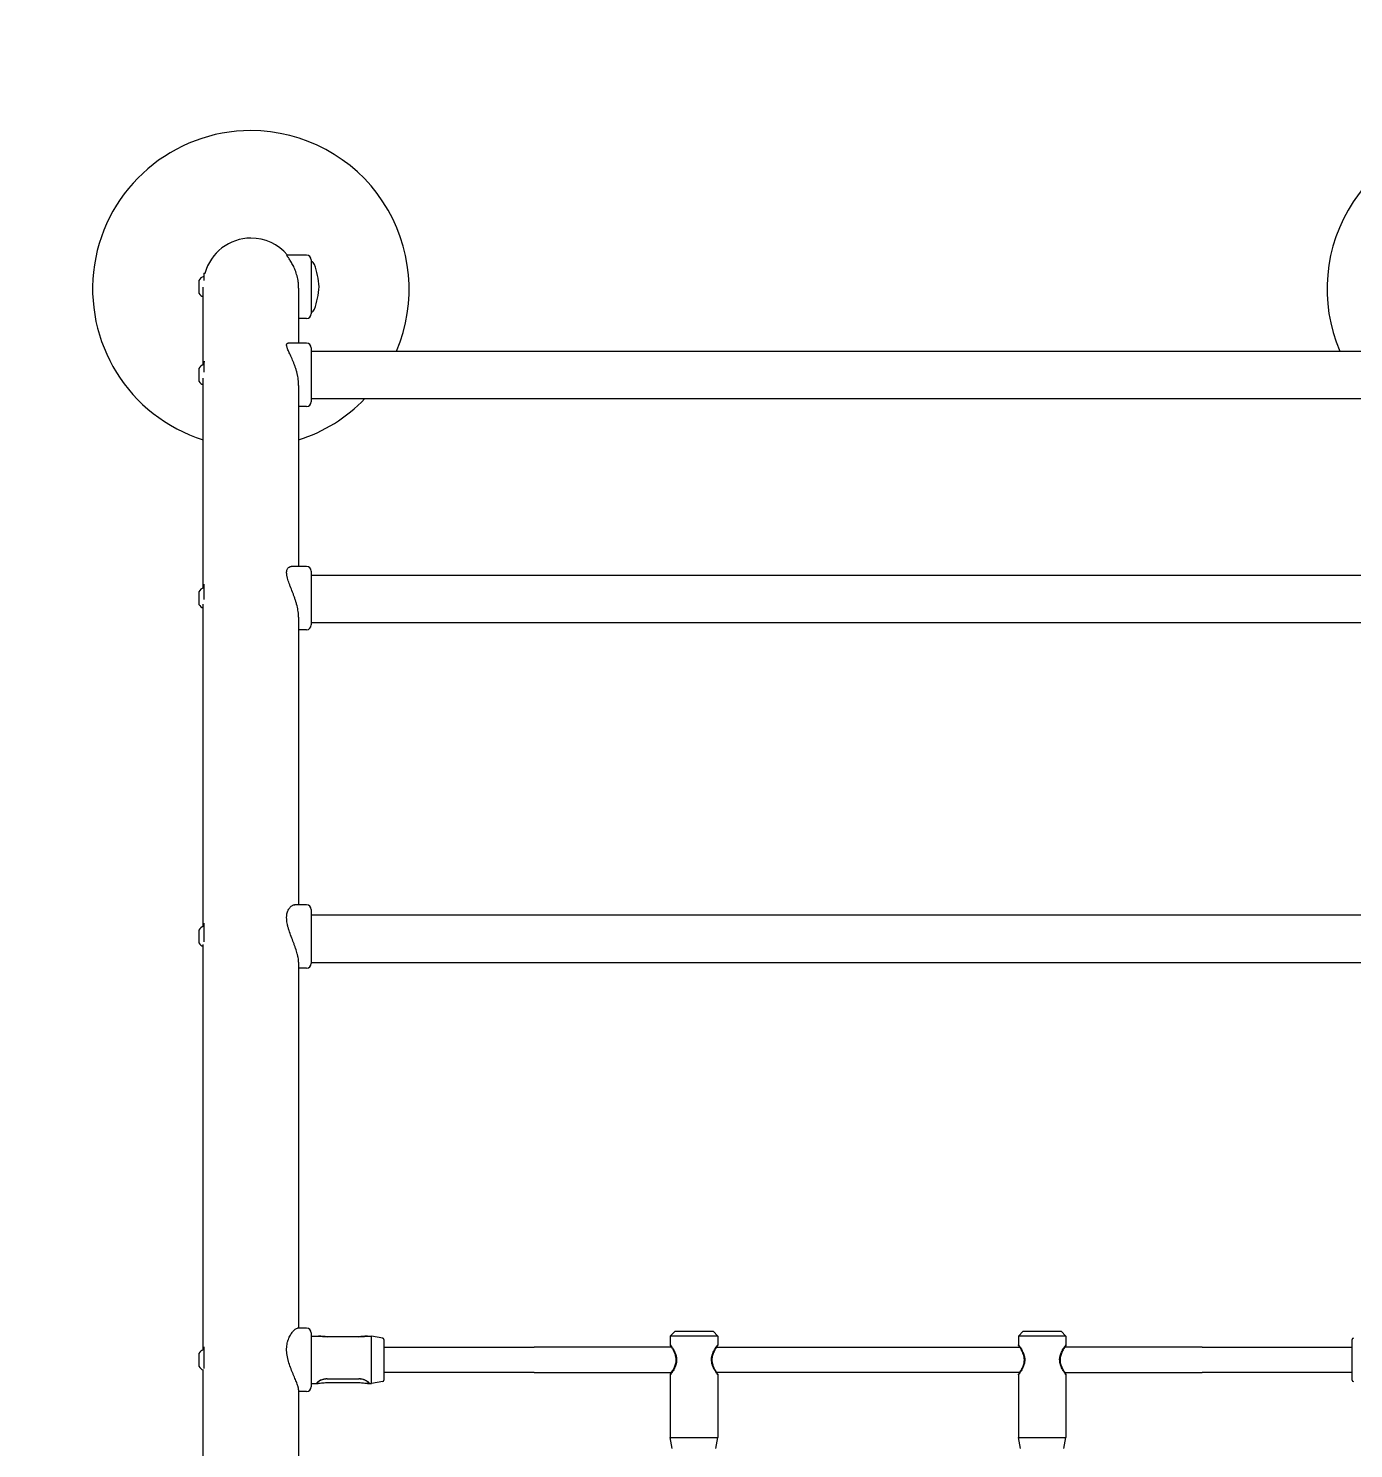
# Model space of a CAD drawing. Header units: millimetres. Extents: x -7616 to 421613, y 91067 to 341353.
# Drawn here: x 194363 to 195200, y 182144 to 183041 of the extents above; entities that cross this region are included whole.
import ezdxf

# ---------------------------------------------------------------- set-up
doc = ezdxf.new("R2010")
doc.units = ezdxf.units.MM
doc.header["$LTSCALE"] = 500
doc.header["$MEASUREMENT"] = 0
doc.linetypes.add('H0', pattern=[0.3, 0.2, -0.1])
doc.layers.add('e-plan', color=9, linetype='CONTINUOUS')

# ---------------------------------------------------------------- blocks, each defined once
blk = doc.blocks.new('A$C633402C3')
at = {"layer": 'e-plan'}
for p, q in [((121247.03, 91465.32), (121234.44, 91465.32)), ((121250.03, 91462.32), (121250.03, 91445.32)), ((121182.03, 91453.82), (121182.03, 91453.7)), ((121182.03, 91453.82), (121182.94, 91453.82)), ((121182.03, 91453.7), (121182.03, 91449.37)), ((121179.03, 91449.32), (121179.03, 91449.26)), ((121179.03, 91449.26), (121179.03, 91441.32)), ((121181.72, 91396.09), (121181.72, 91445.07)), ((121242.02, 91444.42), (121242.02, 91409.7)), ((121250.03, 91445.32), (121250.03, 91428.32)), ((121247.03, 91425.32), (121242.02, 91425.32)), ((121247.03, 91409.7), (121235.33, 91409.7)), ((121250.03, 91406.7), (121250.03, 91384.67)), ((121182.03, 91398.2), (121182.03, 91397.28)), ((121182.03, 91398.2), (121182.81, 91398.2)), ((121182.03, 91397.28), (121182.03, 91391.36)), ((121250.03, 91404.7), (121953.71, 91404.7)), ((121179.03, 91393.7), (121179.03, 91393.27)), ((121179.03, 91393.27), (121179.03, 91385.7)), ((121181.72, 91255.08), (121181.72, 91387.58)), ((121242.02, 91382.93), (121242.02, 91268.68)), ((121250.03, 91384.67), (121250.03, 91372.7)), ((121247.03, 91369.7), (121242.02, 91369.7)), ((121250.03, 91374.7), (121953.71, 91374.7)), ((121247.03, 91268.68), (121237.27, 91268.68)), ((121250.03, 91265.68), (121250.03, 91239.08)), ((121250.03, 91263.16), (121953.71, 91263.16)), ((121179.03, 91252.68), (121179.03, 91251.56)), ((121182.03, 91257.18), (121182.03, 91254.79)), ((121182.03, 91257.18), (121182.51, 91257.18)), ((121182.03, 91254.79), (121182.03, 91247.8)), ((121179.03, 91251.56), (121179.03, 91244.68)), ((121181.72, 91041.27), (121181.72, 91244.87)), ((121242.02, 91236.65), (121242.02, 91054.88)), ((121250.03, 91239.08), (121250.03, 91231.68)), ((121247.03, 91228.68), (121242.02, 91228.68)), ((121250.03, 91233.16), (121953.71, 91233.16)), ((121247.03, 91054.88), (121239.48, 91054.88)), ((121250.03, 91051.88), (121250.03, 91021.56)), ((121250.03, 91048.46), (121953.71, 91048.46)), ((121179.03, 91038.88), (121179.03, 91036.81)), ((121182.03, 91043.38), (121182.03, 91038.97)), ((121182.03, 91043.38), (121182.15, 91043.38)), ((121182.03, 91038.97), (121182.03, 91031.54)), ((121179.03, 91036.81), (121179.03, 91030.88)), ((121181.72, 90773.81), (121181.72, 91029.72)), ((121250.03, 91021.56), (121250.03, 91017.88)), ((121242.02, 91018.67), (121242.02, 90787.42)), ((121247.03, 91014.88), (121242.02, 91014.88)), ((121250.03, 91018.46), (121953.71, 91018.46)), ((121247.03, 90787.42), (121241.25, 90787.42)), ((121250.03, 90784.42), (121250.03, 90751.57)), ((121250.03, 90782.45), (121254.47, 90782.45)), ((121260.03, 90782.06), (121260.03, 90782.07)), ((121280.03, 90782.07), (121260.03, 90782.07)), ((121280.03, 90782.06), (121280.03, 90782.07)), ((121285.6, 90782.45), (121288.03, 90782.45)), ((121288.03, 90770.62), (121288.03, 90782.45)), ((121295.12, 90781.2), (121288.03, 90782.45)), ((121295.94, 90780.22), (121295.94, 90770.15)), ((121479.88, 90785.45), (121476.88, 90782.45)), ((121506.88, 90782.45), (121476.88, 90782.45)), ((121476.88, 90782.45), (121476.88, 90776.95)), ((121479.88, 90785.45), (121503.88, 90785.45)), ((121503.88, 90785.45), (121506.88, 90782.45)), ((121506.88, 90782.45), (121506.88, 90776.95)), ((121699.88, 90785.45), (121696.88, 90782.45)), ((121696.88, 90782.45), (121696.88, 90776.95)), ((121726.88, 90782.45), (121696.88, 90782.45)), ((121699.88, 90785.45), (121723.88, 90785.45)), ((121723.88, 90785.45), (121726.88, 90782.45)), ((121726.88, 90782.45), (121726.88, 90776.95)), ((121907.82, 90778.36), (121907.82, 90780.22)), ((121907.82, 90754.68), (121907.82, 90778.36)), ((121179.03, 90771.42), (121179.03, 90768.22)), ((121179.03, 90768.22), (121179.03, 90763.42)), ((121182.03, 90775.75), (121182.03, 90769.13)), ((121182.03, 90769.13), (121182.03, 90761.92)), ((121288.03, 90752.45), (121288.03, 90770.62)), ((121295.94, 90775.45), (121390.87, 90775.45)), ((121295.94, 90770.15), (121295.94, 90754.68)), ((121477.67, 90775.45), (121390.87, 90775.45)), ((121812.9, 90775.45), (121726.09, 90775.45)), ((121812.9, 90775.45), (121907.82, 90775.45)), ((121181.72, 90476.61), (121181.72, 90761.37)), ((121390.87, 90759.45), (121295.94, 90759.45)), ((121390.87, 90759.45), (121477.67, 90759.45)), ((121726.09, 90759.45), (121812.9, 90759.45)), ((121907.82, 90759.45), (121812.9, 90759.45)), ((121250.03, 90752.45), (121254.45, 90752.45)), ((121250.03, 90751.57), (121250.03, 90750.42)), ((121260.03, 90755.46), (121260.03, 90755.56)), ((121260.03, 90755.46), (121280.03, 90755.46)), ((121260.03, 90752.83), (121260.03, 90753.16)), ((121280.03, 90752.83), (121260.03, 90752.83)), ((121280.03, 90755.46), (121280.03, 90755.56)), ((121280.03, 90752.83), (121280.03, 90753.16)), ((121285.6, 90752.45), (121288.03, 90752.45)), ((121295.12, 90753.7), (121288.03, 90752.45)), ((121476.88, 90757.95), (121476.88, 90718.45)), ((121506.88, 90757.95), (121506.88, 90718.45)), ((121696.88, 90757.95), (121696.88, 90718.45)), ((121726.88, 90757.95), (121726.88, 90718.45)), ((121242.02, 90748.47), (121242.02, 90490.22)), ((121247.03, 90747.42), (121242.02, 90747.42)), ((121476.88, 90718.45), (121506.88, 90718.45)), ((121478.13, 90711.37), (121476.88, 90718.45)), ((121505.63, 90711.37), (121506.88, 90718.45)), ((121698.13, 90711.37), (121696.88, 90718.45)), ((121696.88, 90718.45), (121726.88, 90718.45)), ((121725.63, 90711.37), (121726.88, 90718.45))]:
    blk.add_line(p, q, dxfattribs=at)
blk.add_lwpolyline([(121601.87, 87628.4), (121991.91, 87628.4, 0.403069), (123590.74, 89167.29), (123590.74, 91505.08, 0.403069), (121991.91, 93043.97), (121601.87, 93043.97), (121211.83, 93043.97, 0.403069), (119613, 91505.08), (119613, 89167.29, 0.403069), (121211.83, 87628.4)], format="xyb", close=True, dxfattribs=at)
for centre, radius, start, end in [((121211.83, 91443.97), 100, 90, 252.47425), ((121211.83, 91443.97), 100, 336.87516, 90), ((121991.91, 91443.97), 100, 90, 203.12484), ((121211.87, 91445.93), 30.15, 90, 164.84111), ((121211.87, 91445.93), 30.15, 40.01012, 90), ((121247.03, 91462.32), 3, 0, 90), ((121249.27, 91458.48), 2.93, 19.93827, 75.01427), ((121203.01, 91441.7), 52.14, 3.9763, 19.93827), ((121183.48, 91447.03), 5, 106.81918, 152.79196), ((121183.48, 91443.6), 5, 207.20804, 249.38715), ((121203.01, 91448.93), 52.14, 340.06173, 356.0237), ((121247.03, 91428.32), 3, 270, 0), ((121249.27, 91432.15), 2.93, 284.98573, 340.06173), ((121247.03, 91406.7), 3, 0, 90), ((121183.48, 91391.41), 5, 106.81918, 152.79196), ((121183.48, 91387.98), 5, 207.20804, 249.38715), ((121211.83, 91443.97), 100, 287.56962, 316.15298), ((121247.03, 91372.7), 3, 270, 0), ((121247.03, 91265.68), 3, 0, 90), ((121183.48, 91250.4), 5, 106.81918, 152.79196), ((121183.48, 91246.97), 5, 207.20804, 249.38715), ((121247.03, 91231.68), 3, 270, 0), ((121247.03, 91051.88), 3, 0, 90), ((121183.48, 91036.59), 5, 107.60578, 152.79196), ((121183.48, 91033.17), 5, 207.20804, 249.38715), ((121247.03, 91017.88), 3, 270, 0), ((121247.03, 90784.42), 3, 0, 90), ((121294.94, 90780.22), 1, 0, 80), ((121908.82, 90780.22), 1, 100, 180), ((121183.48, 90769.13), 5, 109.69334, 152.79196), ((121183.48, 90765.7), 5, 207.20804, 249.38715), ((121247.03, 90750.42), 3, 270, 0), ((121294.94, 90754.68), 1, 280, 0), ((121908.82, 90754.68), 1, 180, 260)]:
    blk.add_arc(centre, radius, start, end, dxfattribs=at)
for points, knots in [([(121242.01, 91445.32), (121241.99, 91445.99), (121241.94, 91446.67), (121241.85, 91447.68), (121241.81, 91448.01), (121241.72, 91448.68), (121241.67, 91449.01), (121241.41, 91450.65), (121241.12, 91451.91), (121240.41, 91454.34), (121240, 91455.47), (121239.35, 91457.06), (121239.12, 91457.58), (121238.65, 91458.56), (121238.41, 91459.03), (121237.7, 91460.37), (121237.22, 91461.18), (121236.54, 91462.25), (121236.31, 91462.59), (121235.89, 91463.2), (121235.7, 91463.48), (121235.34, 91463.99), (121235.17, 91464.22), (121234.89, 91464.61), (121234.76, 91464.78), (121234.48, 91465.18), (121234.4, 91465.32), (121234.44, 91465.32)], [0.04698782, 0.04698782, 0.04698782, 0.04698782, 0.04901006, 0.04901006, 0.05002118, 0.05002118, 0.0510323, 0.0510323, 0.05507678, 0.05507678, 0.05912126, 0.05912126, 0.0611435, 0.0611435, 0.06316573, 0.06316573, 0.06721021, 0.06721021, 0.06923245, 0.06923245, 0.07125469, 0.07125469, 0.07327693, 0.07327693, 0.07529917, 0.07529917, 0.07931683, 0.07931683, 0.07931683, 0.07931683]), ([(121241.25, 91389.7), (121241.18, 91390.03), (121241.11, 91390.36), (121240.95, 91391.02), (121240.86, 91391.35), (121240.6, 91392.33), (121240.41, 91392.98), (121240.01, 91394.24), (121239.8, 91394.87), (121239.36, 91396.09), (121239.13, 91396.7), (121238.43, 91398.47), (121237.95, 91399.59), (121237.24, 91401.18), (121237, 91401.69), (121236.55, 91402.69), (121236.33, 91403.18), (121235.7, 91404.56), (121235.33, 91405.4), (121234.97, 91406.35), (121234.9, 91406.53), (121234.78, 91406.88), (121234.72, 91407.05), (121234.58, 91407.54), (121234.51, 91407.83), (121234.45, 91408.23), (121234.44, 91408.35), (121234.43, 91408.59), (121234.43, 91408.7), (121234.46, 91409), (121234.51, 91409.17), (121234.67, 91409.43), (121234.77, 91409.53), (121235.03, 91409.67), (121235.18, 91409.7), (121235.35, 91409.7)], [0.02467936, 0.02467936, 0.02467936, 0.02467936, 0.02568886, 0.02568886, 0.02669836, 0.02669836, 0.02871736, 0.02871736, 0.03073636, 0.03073636, 0.03275537, 0.03275537, 0.03679337, 0.03679337, 0.03881237, 0.03881237, 0.04083137, 0.04083137, 0.04486937, 0.04486937, 0.04587888, 0.04587888, 0.04688838, 0.04688838, 0.04890738, 0.04890738, 0.04991688, 0.04991688, 0.05092638, 0.05092638, 0.05294538, 0.05294538, 0.05496438, 0.05496438, 0.05697863, 0.05697863, 0.05697863, 0.05697863]), ([(121242.02, 91382.93), (121242.02, 91383.2), (121242.02, 91383.47), (121241.99, 91384.39), (121241.95, 91385.05), (121241.75, 91387.05), (121241.54, 91388.37), (121241.25, 91389.7)], [0.14698297, 0.14698297, 0.14698297, 0.14698297, 0.147840554, 0.147840554, 0.149859628, 0.149859628, 0.153897776, 0.153897776, 0.153897776, 0.153897776]), ([(121239.53, 91248.68), (121239.31, 91249.32), (121239.08, 91249.96), (121238.61, 91251.23), (121238.38, 91251.86), (121237.66, 91253.73), (121237.18, 91254.94), (121236.5, 91256.71), (121236.28, 91257.29), (121235.87, 91258.45), (121235.67, 91259.01), (121235.31, 91260.1), (121235.15, 91260.63), (121234.94, 91261.41), (121234.87, 91261.66), (121234.76, 91262.16), (121234.7, 91262.41), (121234.47, 91263.62), (121234.4, 91264.48), (121234.46, 91265.43), (121234.48, 91265.61), (121234.53, 91265.96), (121234.56, 91266.13), (121234.68, 91266.61), (121234.79, 91266.9), (121235.06, 91267.41), (121235.21, 91267.63), (121235.56, 91268.01), (121235.75, 91268.17), (121236.36, 91268.55), (121236.81, 91268.67), (121237.29, 91268.68), (121237.31, 91268.68), (121237.32, 91268.68)], [0.04150732, 0.04150732, 0.04150732, 0.04150732, 0.04352274, 0.04352274, 0.04553817, 0.04553817, 0.04956902, 0.04956902, 0.05158444, 0.05158444, 0.05359986, 0.05359986, 0.05561529, 0.05561529, 0.056623, 0.056623, 0.05763071, 0.05763071, 0.06166156, 0.06166156, 0.06266927, 0.06266927, 0.06367699, 0.06367699, 0.06569241, 0.06569241, 0.06770783, 0.06770783, 0.06972326, 0.06972326, 0.07375411, 0.07375411, 0.07386635, 0.07386635, 0.07386635, 0.07386635]), ([(121242.02, 91236.65), (121242.02, 91236.92), (121242.01, 91237.19), (121241.98, 91238.03), (121241.94, 91238.6), (121241.8, 91239.79), (121241.71, 91240.4), (121241.39, 91242.26), (121241.09, 91243.53), (121240.56, 91245.46), (121240.37, 91246.11), (121239.96, 91247.4), (121239.75, 91248.04), (121239.53, 91248.68)], [0.1574589, 0.1574589, 0.1574589, 0.1574589, 0.15845493, 0.15845493, 0.1604724, 0.1604724, 0.16248986, 0.16248986, 0.16652479, 0.16652479, 0.16854225, 0.16854225, 0.17055971, 0.17055971, 0.17055971, 0.17055971]), ([(121237.32, 91034.88), (121236.84, 91036.16), (121236.39, 91037.42), (121235.78, 91039.3), (121235.59, 91039.93), (121235.33, 91040.87), (121235.25, 91041.18), (121235.09, 91041.81), (121235.02, 91042.12), (121234.68, 91043.66), (121234.51, 91044.85), (121234.44, 91046.26), (121234.43, 91046.54), (121234.43, 91047.09), (121234.44, 91047.36), (121234.49, 91048.14), (121234.55, 91048.63), (121234.73, 91049.58), (121234.84, 91050.02), (121235.12, 91050.86), (121235.28, 91051.25), (121235.81, 91052.32), (121236.23, 91052.92), (121236.91, 91053.64), (121237.15, 91053.86), (121237.62, 91054.22), (121237.86, 91054.37), (121238.34, 91054.62), (121238.57, 91054.71), (121239.04, 91054.84), (121239.27, 91054.88), (121239.51, 91054.88), (121239.52, 91054.88), (121239.53, 91054.88)], [0.0554057, 0.0554057, 0.0554057, 0.0554057, 0.05944469, 0.05944469, 0.06146418, 0.06146418, 0.06247393, 0.06247393, 0.06348367, 0.06348367, 0.06752266, 0.06752266, 0.06853241, 0.06853241, 0.06954215, 0.06954215, 0.07156165, 0.07156165, 0.07358114, 0.07358114, 0.07560063, 0.07560063, 0.07963962, 0.07963962, 0.08165912, 0.08165912, 0.08367861, 0.08367861, 0.0856981, 0.0856981, 0.0877176, 0.0877176, 0.08782678, 0.08782678, 0.08782678, 0.08782678]), ([(121242.02, 91018.67), (121242.02, 91018.92), (121242.01, 91019.18), (121241.96, 91019.89), (121241.91, 91020.35), (121241.76, 91021.31), (121241.67, 91021.8), (121241.5, 91022.58), (121241.44, 91022.85), (121241.3, 91023.39), (121241.23, 91023.66), (121240.85, 91025.06), (121240.49, 91026.21), (121239.87, 91028.01), (121239.66, 91028.62), (121239.21, 91029.86), (121238.98, 91030.47), (121238.28, 91032.34), (121237.79, 91033.6), (121237.32, 91034.88)], [0.16526052, 0.16526052, 0.16526052, 0.16526052, 0.16654521, 0.16654521, 0.16856763, 0.16856763, 0.17059005, 0.17059005, 0.17160126, 0.17160126, 0.17261248, 0.17261248, 0.17665732, 0.17665732, 0.17867974, 0.17867974, 0.18070217, 0.18070217, 0.18474701, 0.18474701, 0.18474701, 0.18474701]), ([(121235.35, 90767.42), (121235.18, 90768.07), (121235.03, 90768.73), (121234.77, 90770.07), (121234.67, 90770.73), (121234.51, 90772.05), (121234.46, 90772.7), (121234.43, 90773.67), (121234.43, 90773.99), (121234.44, 90774.63), (121234.45, 90774.95), (121234.55, 90776.51), (121234.75, 90777.68), (121235.11, 90779.05), (121235.19, 90779.32), (121235.35, 90779.84), (121235.44, 90780.1), (121235.71, 90780.84), (121235.91, 90781.32), (121236.33, 90782.21), (121236.55, 90782.63), (121237, 90783.43), (121237.24, 90783.81), (121237.95, 90784.85), (121238.43, 90785.44), (121239.13, 90786.16), (121239.36, 90786.38), (121239.8, 90786.75), (121240.01, 90786.91), (121240.61, 90787.28), (121240.96, 90787.41), (121241.25, 90787.42), (121241.25, 90787.42), (121241.25, 90787.42)], [0.07241285, 0.07241285, 0.07241285, 0.07241285, 0.07443361, 0.07443361, 0.07645437, 0.07645437, 0.07847512, 0.07847512, 0.0794855, 0.0794855, 0.08049588, 0.08049588, 0.0845374, 0.0845374, 0.08554778, 0.08554778, 0.08655816, 0.08655816, 0.08857892, 0.08857892, 0.09059967, 0.09059967, 0.09262043, 0.09262043, 0.09666195, 0.09666195, 0.09868271, 0.09868271, 0.10070346, 0.10070346, 0.10474498, 0.10474498, 0.10479186, 0.10479186, 0.10479186, 0.10479186]), ([(121260.03, 90782.06), (121259.6, 90782.06), (121259.18, 90782.07), (121258.34, 90782.11), (121257.94, 90782.14), (121257.36, 90782.19), (121257.18, 90782.21), (121256.81, 90782.24), (121256.63, 90782.26), (121256.11, 90782.32), (121255.79, 90782.35), (121255.21, 90782.41), (121254.94, 90782.43), (121254.63, 90782.45), (121254.54, 90782.45), (121254.47, 90782.45)], [0, 0, 0, 0, 0.001279679, 0.001279679, 0.002559358, 0.002559358, 0.003199197, 0.003199197, 0.003839037, 0.003839037, 0.005118716, 0.005118716, 0.006398395, 0.006398395, 0.006885582, 0.006885582, 0.006885582, 0.006885582]), ([(121254.47, 90782.45), (121254.92, 90782.45), (121255.49, 90782.39), (121256.77, 90782.26), (121257.48, 90782.18), (121258.81, 90782.09), (121259.42, 90782.07), (121260.03, 90782.07)], [0, 0, 0, 0, 2.556666, 2.556666, 4.915104, 4.915104, 6.741574, 6.741574, 6.741574, 6.741574]), ([(121285.6, 90782.45), (121285.52, 90782.45), (121285.44, 90782.45), (121285.11, 90782.43), (121284.85, 90782.41), (121284.42, 90782.37), (121284.26, 90782.35), (121283.94, 90782.32), (121283.77, 90782.3), (121283.26, 90782.24), (121282.89, 90782.2), (121282.31, 90782.15), (121282.11, 90782.14), (121281.71, 90782.11), (121281.5, 90782.1), (121280.88, 90782.07), (121280.46, 90782.06), (121280.03, 90782.06)], [0.013581845, 0.013581845, 0.013581845, 0.013581845, 0.014076469, 0.014076469, 0.015356148, 0.015356148, 0.015995987, 0.015995987, 0.016635827, 0.016635827, 0.017915506, 0.017915506, 0.018555345, 0.018555345, 0.019195185, 0.019195185, 0.020474864, 0.020474864, 0.020474864, 0.020474864]), ([(121280.03, 90782.07), (121280.66, 90782.07), (121281.3, 90782.09), (121282.5, 90782.18), (121283.08, 90782.23), (121284.17, 90782.35), (121284.68, 90782.4), (121285.28, 90782.44), (121285.45, 90782.45), (121285.6, 90782.45)], [0, 0, 0, 0, 1.888318, 1.888318, 3.799634, 3.799634, 5.891325, 5.891325, 6.751663, 6.751663, 6.751663, 6.751663]), ([(121476.88, 90776.95), (121476.88, 90776.95), (121476.93, 90776.89), (121477.09, 90776.66), (121477.21, 90776.49), (121477.44, 90776.17), (121477.52, 90776.05), (121477.7, 90775.78), (121477.8, 90775.63), (121478.11, 90775.17), (121478.33, 90774.82), (121478.81, 90774.02), (121479.05, 90773.6), (121479.42, 90772.9), (121479.53, 90772.66), (121479.77, 90772.15), (121479.88, 90771.89), (121480.21, 90771.08), (121480.4, 90770.51), (121480.63, 90769.61), (121480.69, 90769.3), (121480.79, 90768.67), (121480.83, 90768.35), (121480.87, 90767.71), (121480.87, 90767.39), (121480.84, 90766.74), (121480.81, 90766.41), (121480.73, 90765.78), (121480.67, 90765.47), (121480.53, 90764.86), (121480.44, 90764.56), (121480.17, 90763.69), (121479.95, 90763.15), (121479.49, 90762.14), (121479.24, 90761.66), (121478.76, 90760.78), (121478.52, 90760.39), (121478.18, 90759.84), (121478.07, 90759.67), (121477.86, 90759.35), (121477.76, 90759.2), (121477.48, 90758.79), (121477.32, 90758.57), (121477.14, 90758.3), (121477.08, 90758.22), (121476.99, 90758.1), (121476.95, 90758.05), (121476.93, 90758.01)], [0, 0, 0, 0, 0.00194209, 0.00194209, 0.00388417, 0.00388417, 0.00485522, 0.00485522, 0.00582626, 0.00582626, 0.00776834, 0.00776834, 0.00971043, 0.00971043, 0.01068147, 0.01068147, 0.01165252, 0.01165252, 0.0135946, 0.0135946, 0.01456565, 0.01456565, 0.01553669, 0.01553669, 0.01650773, 0.01650773, 0.01747877, 0.01747877, 0.01844982, 0.01844982, 0.01942086, 0.01942086, 0.02136295, 0.02136295, 0.02330503, 0.02330503, 0.02524712, 0.02524712, 0.02621816, 0.02621816, 0.0271892, 0.0271892, 0.02913129, 0.02913129, 0.03010233, 0.03010233, 0.03107338, 0.03107338, 0.03107338, 0.03107338]), ([(121477.1, 90776.33), (121477.08, 90776.35), (121477.07, 90776.37), (121477.06, 90776.38), (121477.06, 90776.38), (121477.06, 90776.39), (121477.06, 90776.39), (121477.06, 90776.39), (121477.06, 90776.38), (121477.05, 90776.39), (121477.05, 90776.39), (121477.05, 90776.39), (121477.05, 90776.39), (121477.05, 90776.39), (121477.05, 90776.39), (121477.05, 90776.4), (121477.05, 90776.4), (121477.02, 90776.44), (121477, 90776.47), (121476.97, 90776.55), (121476.95, 90776.59), (121476.9, 90776.73), (121476.88, 90776.84), (121476.88, 90776.95)], [0, 0, 0, 0, 0.577327, 0.577327, 0.846743, 0.846743, 0.972363, 0.972363, 1.066595, 1.066595, 1.070537, 1.070537, 1.074507, 1.074507, 1.078516, 1.078516, 1.086561, 1.086561, 1.21369, 1.21369, 1.339812, 1.339812, 1.664494, 1.664494, 1.664494, 1.664494]), ([(121506.88, 90757.95), (121506.88, 90757.95), (121506.84, 90758.01), (121506.72, 90758.18), (121506.67, 90758.25), (121506.55, 90758.41), (121506.48, 90758.51), (121506.25, 90758.84), (121506.07, 90759.1), (121505.76, 90759.57), (121505.65, 90759.74), (121505.43, 90760.09), (121505.31, 90760.28), (121505.08, 90760.67), (121504.96, 90760.87), (121504.72, 90761.3), (121504.59, 90761.53), (121504.23, 90762.23), (121503.99, 90762.73), (121503.67, 90763.53), (121503.57, 90763.81), (121503.38, 90764.38), (121503.29, 90764.68), (121503.06, 90765.59), (121502.96, 90766.21), (121502.88, 90767.51), (121502.91, 90768.16), (121503.04, 90769.11), (121503.1, 90769.42), (121503.24, 90770.03), (121503.32, 90770.33), (121503.6, 90771.2), (121503.82, 90771.75), (121504.28, 90772.77), (121504.52, 90773.24), (121505.01, 90774.12), (121505.25, 90774.52), (121505.7, 90775.24), (121505.91, 90775.56), (121506.28, 90776.11), (121506.45, 90776.34), (121506.7, 90776.69), (121506.79, 90776.82), (121506.84, 90776.89)], [0.03225664, 0.03225664, 0.03225664, 0.03225664, 0.03419853, 0.03419853, 0.03516947, 0.03516947, 0.03614041, 0.03614041, 0.0380823, 0.0380823, 0.03905324, 0.03905324, 0.04002418, 0.04002418, 0.04099513, 0.04099513, 0.04196607, 0.04196607, 0.04390795, 0.04390795, 0.0448789, 0.0448789, 0.04584984, 0.04584984, 0.04779172, 0.04779172, 0.04973361, 0.04973361, 0.05070455, 0.05070455, 0.0516755, 0.0516755, 0.05361738, 0.05361738, 0.05555927, 0.05555927, 0.05750115, 0.05750115, 0.05944304, 0.05944304, 0.06138492, 0.06138492, 0.06332681, 0.06332681, 0.06332681, 0.06332681]), ([(121506.88, 90776.95), (121506.88, 90776.84), (121506.87, 90776.73), (121506.81, 90776.58), (121506.79, 90776.53), (121506.75, 90776.46), (121506.74, 90776.44), (121506.72, 90776.41), (121506.72, 90776.4), (121506.72, 90776.4), (121506.72, 90776.4), (121506.72, 90776.4), (121506.72, 90776.4), (121506.71, 90776.39), (121506.71, 90776.39), (121506.71, 90776.39), (121506.71, 90776.39), (121506.71, 90776.39), (121506.71, 90776.39), (121506.71, 90776.39), (121506.71, 90776.39), (121506.71, 90776.39), (121506.71, 90776.39), (121506.71, 90776.38), (121506.7, 90776.38), (121506.69, 90776.36), (121506.68, 90776.35), (121506.67, 90776.33)], [0, 0, 0, 0, 0.323073, 0.323073, 0.484084, 0.484084, 0.565371, 0.565371, 0.578989, 0.578989, 0.583104, 0.583104, 0.587123, 0.587123, 0.591189, 0.591189, 0.59938, 0.59938, 0.615382, 0.615382, 0.656733, 0.656733, 0.780756, 0.780756, 1.152909, 1.152909, 1.664591, 1.664591, 1.664591, 1.664591]), ([(121696.88, 90776.95), (121696.88, 90776.95), (121696.93, 90776.89), (121697.09, 90776.66), (121697.21, 90776.49), (121697.44, 90776.17), (121697.52, 90776.05), (121697.7, 90775.78), (121697.8, 90775.63), (121698.11, 90775.17), (121698.33, 90774.82), (121698.81, 90774.02), (121699.05, 90773.6), (121699.42, 90772.9), (121699.53, 90772.66), (121699.77, 90772.15), (121699.88, 90771.89), (121700.21, 90771.08), (121700.4, 90770.51), (121700.63, 90769.61), (121700.69, 90769.3), (121700.79, 90768.67), (121700.83, 90768.35), (121700.87, 90767.71), (121700.87, 90767.39), (121700.84, 90766.74), (121700.81, 90766.41), (121700.73, 90765.78), (121700.67, 90765.47), (121700.53, 90764.86), (121700.44, 90764.56), (121700.17, 90763.69), (121699.95, 90763.15), (121699.49, 90762.14), (121699.24, 90761.66), (121698.76, 90760.78), (121698.52, 90760.39), (121698.18, 90759.84), (121698.07, 90759.67), (121697.86, 90759.35), (121697.76, 90759.2), (121697.48, 90758.79), (121697.32, 90758.57), (121697.14, 90758.3), (121697.08, 90758.22), (121696.99, 90758.1), (121696.95, 90758.05), (121696.93, 90758.01)], [0, 0, 0, 0, 0.00194209, 0.00194209, 0.00388417, 0.00388417, 0.00485522, 0.00485522, 0.00582626, 0.00582626, 0.00776834, 0.00776834, 0.00971043, 0.00971043, 0.01068147, 0.01068147, 0.01165252, 0.01165252, 0.0135946, 0.0135946, 0.01456565, 0.01456565, 0.01553669, 0.01553669, 0.01650773, 0.01650773, 0.01747877, 0.01747877, 0.01844982, 0.01844982, 0.01942086, 0.01942086, 0.02136295, 0.02136295, 0.02330503, 0.02330503, 0.02524712, 0.02524712, 0.02621816, 0.02621816, 0.0271892, 0.0271892, 0.02913129, 0.02913129, 0.03010233, 0.03010233, 0.03107338, 0.03107338, 0.03107338, 0.03107338]), ([(121697.1, 90776.33), (121697.08, 90776.35), (121697.07, 90776.37), (121697.06, 90776.38), (121697.06, 90776.38), (121697.06, 90776.39), (121697.06, 90776.39), (121697.06, 90776.39), (121697.06, 90776.38), (121697.05, 90776.39), (121697.05, 90776.39), (121697.05, 90776.39), (121697.05, 90776.39), (121697.05, 90776.39), (121697.05, 90776.39), (121697.05, 90776.4), (121697.05, 90776.4), (121697.02, 90776.44), (121697, 90776.47), (121696.97, 90776.55), (121696.95, 90776.59), (121696.9, 90776.73), (121696.88, 90776.84), (121696.88, 90776.95)], [0, 0, 0, 0, 0.577327, 0.577327, 0.846743, 0.846743, 0.972363, 0.972363, 1.066595, 1.066595, 1.070537, 1.070537, 1.074507, 1.074507, 1.078516, 1.078516, 1.086561, 1.086561, 1.21369, 1.21369, 1.339812, 1.339812, 1.664494, 1.664494, 1.664494, 1.664494]), ([(121726.88, 90757.95), (121726.88, 90757.95), (121726.84, 90758.01), (121726.72, 90758.18), (121726.67, 90758.25), (121726.55, 90758.41), (121726.48, 90758.51), (121726.25, 90758.84), (121726.07, 90759.1), (121725.76, 90759.57), (121725.65, 90759.74), (121725.43, 90760.09), (121725.31, 90760.28), (121725.08, 90760.67), (121724.96, 90760.87), (121724.72, 90761.3), (121724.59, 90761.53), (121724.23, 90762.23), (121723.99, 90762.73), (121723.67, 90763.53), (121723.57, 90763.81), (121723.38, 90764.38), (121723.29, 90764.68), (121723.06, 90765.59), (121722.96, 90766.21), (121722.88, 90767.51), (121722.91, 90768.16), (121723.04, 90769.11), (121723.1, 90769.42), (121723.24, 90770.03), (121723.32, 90770.33), (121723.6, 90771.2), (121723.82, 90771.75), (121724.28, 90772.77), (121724.52, 90773.24), (121725.01, 90774.12), (121725.25, 90774.52), (121725.7, 90775.24), (121725.91, 90775.56), (121726.28, 90776.11), (121726.45, 90776.34), (121726.7, 90776.69), (121726.79, 90776.82), (121726.84, 90776.89)], [0.03225664, 0.03225664, 0.03225664, 0.03225664, 0.03419853, 0.03419853, 0.03516947, 0.03516947, 0.03614041, 0.03614041, 0.0380823, 0.0380823, 0.03905324, 0.03905324, 0.04002418, 0.04002418, 0.04099513, 0.04099513, 0.04196607, 0.04196607, 0.04390795, 0.04390795, 0.0448789, 0.0448789, 0.04584984, 0.04584984, 0.04779172, 0.04779172, 0.04973361, 0.04973361, 0.05070455, 0.05070455, 0.0516755, 0.0516755, 0.05361738, 0.05361738, 0.05555927, 0.05555927, 0.05750115, 0.05750115, 0.05944304, 0.05944304, 0.06138492, 0.06138492, 0.06332681, 0.06332681, 0.06332681, 0.06332681]), ([(121726.88, 90776.95), (121726.88, 90776.84), (121726.87, 90776.73), (121726.81, 90776.58), (121726.79, 90776.53), (121726.75, 90776.46), (121726.74, 90776.44), (121726.72, 90776.41), (121726.72, 90776.4), (121726.72, 90776.4), (121726.72, 90776.4), (121726.72, 90776.4), (121726.72, 90776.4), (121726.71, 90776.39), (121726.71, 90776.39), (121726.71, 90776.39), (121726.71, 90776.39), (121726.71, 90776.39), (121726.71, 90776.39), (121726.71, 90776.39), (121726.71, 90776.39), (121726.71, 90776.39), (121726.71, 90776.39), (121726.71, 90776.38), (121726.7, 90776.38), (121726.69, 90776.36), (121726.68, 90776.35), (121726.67, 90776.33)], [0, 0, 0, 0, 0.323073, 0.323073, 0.484084, 0.484084, 0.565371, 0.565371, 0.578989, 0.578989, 0.583104, 0.583104, 0.587123, 0.587123, 0.591189, 0.591189, 0.59938, 0.59938, 0.615382, 0.615382, 0.656733, 0.656733, 0.780756, 0.780756, 1.152909, 1.152909, 1.664591, 1.664591, 1.664591, 1.664591]), ([(121477.1, 90758.57), (121477.16, 90758.67), (121477.31, 90758.89), (121477.73, 90759.53), (121477.99, 90759.95), (121478.6, 90760.97), (121478.95, 90761.6), (121479.63, 90763.04), (121479.98, 90763.87), (121480.34, 90765.19), (121480.43, 90765.63), (121480.55, 90766.45), (121480.59, 90766.83), (121480.6, 90767.55), (121480.59, 90767.89), (121480.51, 90768.87), (121480.39, 90769.51), (121480.04, 90770.78), (121479.81, 90771.41), (121479.25, 90772.71), (121478.91, 90773.35), (121478.25, 90774.54), (121477.92, 90775.06), (121477.41, 90775.86), (121477.22, 90776.15), (121477.1, 90776.32), (121477.08, 90776.35), (121477.07, 90776.37), (121477.06, 90776.38), (121477.06, 90776.38), (121477.06, 90776.39), (121477.06, 90776.39), (121477.06, 90776.39), (121477.06, 90776.39)], [0, 0, 0, 0, 2.627412, 2.627412, 5.262665, 5.262665, 8.084541, 8.084541, 11.055709, 11.055709, 12.425112, 12.425112, 13.578536, 13.578536, 14.58092, 14.58092, 16.548119, 16.548119, 18.753612, 18.753612, 21.46115, 21.46115, 24.422077, 24.422077, 27.306666, 27.306666, 28.061304, 28.061304, 28.415202, 28.415202, 28.579694, 28.579694, 28.646407, 28.646407, 28.646407, 28.646407]), ([(121477.67, 90775.45), (121477.63, 90775.51), (121477.6, 90775.57), (121477.33, 90775.98), (121477.17, 90776.22), (121477.1, 90776.33)], [26.061301, 26.061301, 26.061301, 26.061301, 26.507762, 26.507762, 29.327977, 29.327977, 29.327977, 29.327977]), ([(121506.67, 90776.33), (121506.61, 90776.23), (121506.46, 90776.02), (121506.07, 90775.41), (121505.8, 90775), (121505.2, 90773.98), (121504.85, 90773.37), (121504.17, 90771.94), (121503.82, 90771.11), (121503.45, 90769.8), (121503.35, 90769.36), (121503.22, 90768.54), (121503.18, 90768.15), (121503.16, 90767.43), (121503.17, 90767.09), (121503.24, 90766.1), (121503.36, 90765.46), (121503.7, 90764.19), (121503.93, 90763.56), (121504.48, 90762.27), (121504.82, 90761.62), (121505.48, 90760.43), (121505.81, 90759.89), (121506.33, 90759.07), (121506.53, 90758.78), (121506.66, 90758.59), (121506.68, 90758.56), (121506.7, 90758.53), (121506.7, 90758.52), (121506.71, 90758.51), (121506.71, 90758.51), (121506.71, 90758.51), (121506.71, 90758.51), (121506.71, 90758.51), (121506.71, 90758.51), (121506.71, 90758.51), (121506.71, 90758.51), (121506.71, 90758.51), (121506.71, 90758.51), (121506.71, 90758.51), (121506.71, 90758.51), (121506.71, 90758.51), (121506.71, 90758.51), (121506.71, 90758.51), (121506.71, 90758.51), (121506.72, 90758.5), (121506.73, 90758.48), (121506.77, 90758.42), (121506.79, 90758.38), (121506.85, 90758.24), (121506.87, 90758.13), (121506.88, 90758), (121506.88, 90757.97), (121506.88, 90757.95)], [0, 0, 0, 0, 2.559507, 2.559507, 5.190638, 5.190638, 8.005174, 8.005174, 10.974771, 10.974771, 12.351583, 12.351583, 13.521516, 13.521516, 14.530582, 14.530582, 16.495584, 16.495584, 18.680146, 18.680146, 21.374263, 21.374263, 24.331535, 24.331535, 27.223542, 27.223542, 28.034242, 28.034242, 28.414835, 28.414835, 28.592228, 28.592228, 28.725269, 28.725269, 28.737741, 28.737741, 28.741695, 28.741695, 28.743672, 28.743672, 28.74466, 28.74466, 28.745653, 28.745653, 28.745901, 28.745901, 28.809677, 28.809677, 28.936448, 28.936448, 29.266718, 29.266718, 29.34002, 29.34002, 29.34002, 29.34002]), ([(121506.71, 90776.39), (121506.71, 90776.39), (121506.71, 90776.39), (121506.71, 90776.39), (121506.71, 90776.39), (121506.71, 90776.38), (121506.7, 90776.38), (121506.67, 90776.34), (121506.64, 90776.28), (121506.47, 90776.03), (121506.3, 90775.78), (121506.09, 90775.45)], [1.03611, 1.03611, 1.03611, 1.03611, 1.04989, 1.04989, 1.193449, 1.193449, 1.624253, 1.624253, 2.920109, 2.920109, 5.310497, 5.310497, 5.310497, 5.310497]), ([(121506.09, 90775.45), (121508.31, 90775.45), (121510.54, 90775.45), (121521.19, 90775.45), (121529.63, 90775.45), (121546.48, 90775.45), (121554.88, 90775.45), (121571.63, 90775.45), (121579.98, 90775.45), (121596.63, 90775.45), (121604.93, 90775.45), (121621.5, 90775.45), (121629.78, 90775.45), (121646.32, 90775.45), (121654.59, 90775.45), (121671.16, 90775.45), (121679.46, 90775.45), (121691.06, 90775.45), (121694.37, 90775.45), (121697.67, 90775.45)], [3.284635, 3.284635, 3.284635, 3.284635, 10.00019, 10.00019, 35.449557, 35.449557, 60.710587, 60.710587, 85.7582, 85.7582, 110.660652, 110.660652, 135.485348, 135.485348, 160.341589, 160.341589, 185.348932, 185.348932, 195.345371, 195.345371, 195.345371, 195.345371]), ([(121697.1, 90758.57), (121697.16, 90758.67), (121697.31, 90758.89), (121697.73, 90759.53), (121697.99, 90759.95), (121698.6, 90760.97), (121698.95, 90761.6), (121699.63, 90763.04), (121699.98, 90763.87), (121700.34, 90765.19), (121700.43, 90765.63), (121700.55, 90766.45), (121700.59, 90766.83), (121700.6, 90767.55), (121700.59, 90767.89), (121700.51, 90768.87), (121700.39, 90769.51), (121700.04, 90770.78), (121699.81, 90771.41), (121699.25, 90772.71), (121698.91, 90773.35), (121698.25, 90774.54), (121697.92, 90775.06), (121697.41, 90775.86), (121697.22, 90776.15), (121697.1, 90776.32), (121697.08, 90776.35), (121697.07, 90776.37), (121697.06, 90776.38), (121697.06, 90776.38), (121697.06, 90776.39), (121697.06, 90776.39), (121697.06, 90776.39), (121697.06, 90776.39)], [0, 0, 0, 0, 2.627412, 2.627412, 5.262665, 5.262665, 8.084541, 8.084541, 11.055709, 11.055709, 12.425112, 12.425112, 13.578536, 13.578536, 14.58092, 14.58092, 16.548119, 16.548119, 18.753612, 18.753612, 21.46115, 21.46115, 24.422078, 24.422078, 27.306666, 27.306666, 28.061304, 28.061304, 28.415202, 28.415202, 28.579694, 28.579694, 28.646407, 28.646407, 28.646407, 28.646407]), ([(121697.67, 90775.45), (121697.63, 90775.51), (121697.6, 90775.57), (121697.33, 90775.98), (121697.17, 90776.22), (121697.1, 90776.33)], [26.061301, 26.061301, 26.061301, 26.061301, 26.507712, 26.507712, 29.327977, 29.327977, 29.327977, 29.327977]), ([(121726.67, 90776.33), (121726.61, 90776.23), (121726.46, 90776.02), (121726.07, 90775.41), (121725.8, 90775), (121725.2, 90773.98), (121724.85, 90773.37), (121724.17, 90771.94), (121723.82, 90771.11), (121723.45, 90769.8), (121723.35, 90769.36), (121723.22, 90768.54), (121723.18, 90768.15), (121723.16, 90767.43), (121723.17, 90767.09), (121723.24, 90766.1), (121723.36, 90765.46), (121723.7, 90764.19), (121723.93, 90763.56), (121724.48, 90762.27), (121724.82, 90761.62), (121725.48, 90760.43), (121725.81, 90759.89), (121726.33, 90759.07), (121726.53, 90758.78), (121726.66, 90758.59), (121726.68, 90758.56), (121726.7, 90758.53), (121726.7, 90758.52), (121726.71, 90758.51), (121726.71, 90758.51), (121726.71, 90758.51), (121726.71, 90758.51), (121726.71, 90758.51), (121726.71, 90758.51), (121726.71, 90758.51), (121726.71, 90758.51), (121726.71, 90758.51), (121726.71, 90758.51), (121726.71, 90758.51), (121726.71, 90758.51), (121726.71, 90758.51), (121726.71, 90758.51), (121726.71, 90758.51), (121726.71, 90758.51), (121726.72, 90758.5), (121726.73, 90758.48), (121726.77, 90758.42), (121726.79, 90758.38), (121726.85, 90758.24), (121726.87, 90758.13), (121726.88, 90758), (121726.88, 90757.97), (121726.88, 90757.95)], [0, 0, 0, 0, 2.559516, 2.559516, 5.190647, 5.190647, 8.005184, 8.005184, 10.974781, 10.974781, 12.351592, 12.351592, 13.521523, 13.521523, 14.530588, 14.530588, 16.495591, 16.495591, 18.680155, 18.680155, 21.374273, 21.374273, 24.331546, 24.331546, 27.223552, 27.223552, 28.034247, 28.034247, 28.414837, 28.414837, 28.592229, 28.592229, 28.725269, 28.725269, 28.737741, 28.737741, 28.741695, 28.741695, 28.743672, 28.743672, 28.74466, 28.74466, 28.745652, 28.745652, 28.745901, 28.745901, 28.809676, 28.809676, 28.936448, 28.936448, 29.266718, 29.266718, 29.34002, 29.34002, 29.34002, 29.34002]), ([(121726.71, 90776.39), (121726.71, 90776.39), (121726.71, 90776.39), (121726.71, 90776.39), (121726.71, 90776.39), (121726.71, 90776.38), (121726.7, 90776.38), (121726.67, 90776.34), (121726.64, 90776.28), (121726.47, 90776.03), (121726.3, 90775.78), (121726.09, 90775.45)], [1.03611, 1.03611, 1.03611, 1.03611, 1.04989, 1.04989, 1.193449, 1.193449, 1.624253, 1.624253, 2.920109, 2.920109, 5.310497, 5.310497, 5.310497, 5.310497]), ([(121242.02, 90748.47), (121242.02, 90748.63), (121242.01, 90748.8), (121241.96, 90749.13), (121241.94, 90749.27), (121241.89, 90749.57), (121241.85, 90749.73), (121241.73, 90750.21), (121241.64, 90750.57), (121241.4, 90751.32), (121241.26, 90751.72), (121240.96, 90752.58), (121240.78, 90753.03), (121240.23, 90754.44), (121239.81, 90755.45), (121239.14, 90757.06), (121238.9, 90757.62), (121238.43, 90758.75), (121238.19, 90759.32), (121237.48, 90761.08), (121237, 90762.29), (121236.1, 90764.83), (121235.69, 90766.11), (121235.35, 90767.42)], [0.04662818, 0.04662818, 0.04662818, 0.04662818, 0.04813632, 0.04813632, 0.04914785, 0.04914785, 0.05015937, 0.05015937, 0.05218241, 0.05218241, 0.05420545, 0.05420545, 0.0562285, 0.0562285, 0.06027459, 0.06027459, 0.06229763, 0.06229763, 0.06432067, 0.06432067, 0.06836676, 0.06836676, 0.07241285, 0.07241285, 0.07241285, 0.07241285]), ([(121476.88, 90757.95), (121476.88, 90758.06), (121476.9, 90758.17), (121476.95, 90758.32), (121476.97, 90758.37), (121477.01, 90758.44), (121477.02, 90758.46), (121477.04, 90758.49), (121477.04, 90758.5), (121477.05, 90758.5), (121477.05, 90758.51), (121477.05, 90758.51), (121477.05, 90758.51), (121477.05, 90758.51), (121477.05, 90758.51), (121477.05, 90758.51), (121477.05, 90758.51), (121477.05, 90758.51), (121477.05, 90758.51), (121477.05, 90758.51), (121477.05, 90758.51), (121477.05, 90758.51), (121477.05, 90758.51), (121477.06, 90758.51), (121477.05, 90758.51), (121477.05, 90758.51), (121477.06, 90758.51), (121477.06, 90758.51), (121477.06, 90758.51), (121477.06, 90758.51), (121477.06, 90758.52), (121477.07, 90758.53), (121477.09, 90758.56), (121477.19, 90758.71), (121477.34, 90758.93), (121477.59, 90759.31), (121477.63, 90759.38), (121477.67, 90759.45)], [0, 0, 0, 0, 0.323073, 0.323073, 0.484084, 0.484084, 0.565407, 0.565407, 0.580643, 0.580643, 0.592071, 0.592071, 0.593143, 0.593143, 0.593642, 0.593642, 0.593892, 0.593892, 0.594145, 0.594145, 0.594397, 0.594397, 0.59542, 0.59542, 0.6114, 0.6114, 0.642827, 0.642827, 0.73711, 0.73711, 1.019998, 1.019998, 1.869661, 1.869661, 4.444426, 4.444426, 4.944637, 4.944637, 4.944637, 4.944637]), ([(121506.09, 90759.45), (121506.32, 90759.1), (121506.5, 90758.83), (121506.63, 90758.63), (121506.65, 90758.6), (121506.67, 90758.57)], [26.435571, 26.435571, 26.435571, 26.435571, 28.995258, 28.995258, 29.680972, 29.680972, 29.680972, 29.680972]), ([(121697.67, 90759.45), (121695.45, 90759.45), (121693.23, 90759.45), (121682.58, 90759.45), (121674.15, 90759.45), (121657.3, 90759.45), (121648.89, 90759.45), (121632.13, 90759.45), (121623.77, 90759.45), (121607.15, 90759.45), (121598.88, 90759.45), (121582.35, 90759.45), (121574.1, 90759.45), (121557.55, 90759.45), (121549.24, 90759.45), (121532.6, 90759.45), (121524.27, 90759.45), (121512.66, 90759.45), (121509.37, 90759.45), (121506.09, 90759.45)], [3.284644, 3.284644, 3.284644, 3.284644, 10.000191, 10.000191, 35.429114, 35.429114, 60.714515, 60.714515, 85.775709, 85.775709, 110.591019, 110.591019, 135.353762, 135.353762, 160.310603, 160.310603, 185.42574, 185.42574, 195.344684, 195.344684, 195.344684, 195.344684]), ([(121696.88, 90757.95), (121696.88, 90758.06), (121696.9, 90758.17), (121696.95, 90758.32), (121696.97, 90758.37), (121697.01, 90758.44), (121697.02, 90758.46), (121697.04, 90758.49), (121697.04, 90758.5), (121697.05, 90758.5), (121697.05, 90758.51), (121697.05, 90758.51), (121697.05, 90758.51), (121697.05, 90758.51), (121697.05, 90758.51), (121697.05, 90758.51), (121697.05, 90758.51), (121697.05, 90758.51), (121697.05, 90758.51), (121697.05, 90758.51), (121697.05, 90758.51), (121697.05, 90758.51), (121697.05, 90758.51), (121697.06, 90758.51), (121697.05, 90758.51), (121697.05, 90758.51), (121697.06, 90758.51), (121697.06, 90758.51), (121697.06, 90758.51), (121697.06, 90758.51), (121697.06, 90758.52), (121697.07, 90758.53), (121697.09, 90758.56), (121697.19, 90758.71), (121697.34, 90758.93), (121697.59, 90759.31), (121697.63, 90759.38), (121697.67, 90759.45)], [0, 0, 0, 0, 0.323073, 0.323073, 0.484084, 0.484084, 0.565407, 0.565407, 0.580643, 0.580643, 0.592071, 0.592071, 0.593143, 0.593143, 0.593642, 0.593642, 0.593892, 0.593892, 0.594145, 0.594145, 0.594397, 0.594397, 0.59542, 0.59542, 0.6114, 0.6114, 0.642826, 0.642826, 0.737109, 0.737109, 1.019993, 1.019993, 1.869645, 1.869645, 4.444377, 4.444377, 4.944638, 4.944638, 4.944638, 4.944638]), ([(121726.09, 90759.45), (121726.32, 90759.1), (121726.5, 90758.83), (121726.63, 90758.63), (121726.65, 90758.6), (121726.67, 90758.57)], [26.435571, 26.435571, 26.435571, 26.435571, 28.995258, 28.995258, 29.680972, 29.680972, 29.680972, 29.680972]), ([(121254.47, 90752.45), (121254.34, 90752.45), (121254.23, 90752.45), (121253.97, 90752.49), (121253.84, 90752.52), (121253.68, 90752.63), (121253.64, 90752.7), (121253.64, 90752.88), (121253.68, 90752.99), (121253.81, 90753.17), (121253.86, 90753.24), (121253.98, 90753.37), (121254.05, 90753.44), (121254.29, 90753.66), (121254.49, 90753.81), (121254.95, 90754.13), (121255.21, 90754.29), (121255.65, 90754.51), (121255.8, 90754.59), (121256.12, 90754.74), (121256.29, 90754.81), (121256.81, 90755.01), (121257.17, 90755.13), (121257.75, 90755.29), (121257.95, 90755.33), (121258.36, 90755.41), (121258.56, 90755.45), (121259.18, 90755.53), (121259.6, 90755.56), (121260.03, 90755.56)], [0.00688572, 0.00688572, 0.00688572, 0.00688572, 0.00767807, 0.00767807, 0.00895775, 0.00895775, 0.01023743, 0.01023743, 0.01151711, 0.01151711, 0.01215695, 0.01215695, 0.01279679, 0.01279679, 0.01407647, 0.01407647, 0.01535615, 0.01535615, 0.01599599, 0.01599599, 0.01663583, 0.01663583, 0.01791551, 0.01791551, 0.01855535, 0.01855535, 0.01919518, 0.01919518, 0.02047486, 0.02047486, 0.02047486, 0.02047486]), ([(121260.03, 90755.46), (121259.43, 90755.46), (121258.83, 90755.4), (121257.68, 90755.18), (121257.13, 90755.01), (121256.11, 90754.63), (121255.64, 90754.39), (121254.86, 90753.93), (121254.54, 90753.69), (121254.27, 90753.43), (121254.22, 90753.36), (121254.15, 90753.26), (121254.13, 90753.23), (121254.13, 90753.23)], [0, 0, 0, 0, 1.80048, 1.80048, 3.617525, 3.617525, 5.571324, 5.571324, 7.571887, 7.571887, 8.360491, 8.360491, 9.102092, 9.102092, 9.102092, 9.102092]), ([(121260.03, 90752.83), (121259.4, 90752.83), (121258.77, 90752.81), (121257.57, 90752.72), (121256.99, 90752.67), (121255.9, 90752.55), (121255.39, 90752.5), (121254.78, 90752.46), (121254.62, 90752.45), (121254.47, 90752.45)], [0, 0, 0, 0, 1.887719, 1.887719, 3.799353, 3.799353, 5.891429, 5.891429, 6.751939, 6.751939, 6.751939, 6.751939]), ([(121280.03, 90755.56), (121280.46, 90755.56), (121280.89, 90755.53), (121281.72, 90755.42), (121282.13, 90755.34), (121282.7, 90755.18), (121282.89, 90755.13), (121283.26, 90755.01), (121283.44, 90754.94), (121283.96, 90754.74), (121284.27, 90754.59), (121284.86, 90754.28), (121285.12, 90754.12), (121285.58, 90753.81), (121285.78, 90753.66), (121286.1, 90753.36), (121286.22, 90753.23), (121286.38, 90752.98), (121286.43, 90752.88), (121286.42, 90752.7), (121286.38, 90752.63), (121286.26, 90752.55), (121286.21, 90752.52), (121286.08, 90752.49), (121286.01, 90752.48), (121285.84, 90752.45), (121285.73, 90752.45), (121285.6, 90752.45)], [0, 0, 0, 0, 0.00127968, 0.00127968, 0.00255936, 0.00255936, 0.0031992, 0.0031992, 0.00383904, 0.00383904, 0.00511872, 0.00511872, 0.00639839, 0.00639839, 0.00767807, 0.00767807, 0.00895775, 0.00895775, 0.01023743, 0.01023743, 0.01151711, 0.01151711, 0.01215695, 0.01215695, 0.01279679, 0.01279679, 0.0135819, 0.0135819, 0.0135819, 0.0135819]), ([(121285.93, 90753.23), (121285.93, 90753.23), (121285.91, 90753.27), (121285.82, 90753.4), (121285.73, 90753.49), (121285.45, 90753.74), (121285.22, 90753.91), (121284.61, 90754.29), (121284.2, 90754.51), (121283.24, 90754.91), (121282.65, 90755.11), (121281.4, 90755.38), (121280.71, 90755.46), (121280.03, 90755.46)], [0.078736, 0.078736, 0.078736, 0.078736, 0.936343, 0.936343, 1.944726, 1.944726, 3.391595, 3.391595, 5.16904, 5.16904, 7.156813, 7.156813, 9.187997, 9.187997, 9.187997, 9.187997]), ([(121285.6, 90752.45), (121285.15, 90752.45), (121284.57, 90752.51), (121283.29, 90752.64), (121282.58, 90752.72), (121281.26, 90752.81), (121280.64, 90752.83), (121280.03, 90752.83)], [0, 0, 0, 0, 2.559521, 2.559521, 4.916677, 4.916677, 6.741247, 6.741247, 6.741247, 6.741247]), ([(121477.05, 90758.51), (121477.05, 90758.51), (121477.05, 90758.51), (121477.05, 90758.51), (121477.06, 90758.51), (121477.06, 90758.51), (121477.06, 90758.51), (121477.06, 90758.51), (121477.06, 90758.52), (121477.07, 90758.53), (121477.08, 90758.55), (121477.1, 90758.57)], [0.983517, 0.983517, 0.983517, 0.983517, 0.988452, 0.988452, 1.021123, 1.021123, 1.119138, 1.119138, 1.41321, 1.41321, 2.074085, 2.074085, 2.074085, 2.074085]), ([(121697.05, 90758.51), (121697.05, 90758.51), (121697.05, 90758.51), (121697.05, 90758.51), (121697.06, 90758.51), (121697.06, 90758.51), (121697.06, 90758.51), (121697.06, 90758.51), (121697.06, 90758.52), (121697.07, 90758.53), (121697.08, 90758.55), (121697.1, 90758.57)], [0.983517, 0.983517, 0.983517, 0.983517, 0.988452, 0.988452, 1.021123, 1.021123, 1.119138, 1.119138, 1.413209, 1.413209, 2.074085, 2.074085, 2.074085, 2.074085])]:
    blk.add_open_spline(points, degree=3, knots=knots, dxfattribs=at)
for points in [[(121242.02, 91444.42), (121242.02, 91444.72), (121242.01, 91445.02), (121242.01, 91445.32)], [(121505.84, 90775.45), (121505.84, 90775.45), (121505.84, 90775.45), (121505.84, 90775.45)], [(121505.84, 90759.45), (121505.84, 90759.45), (121505.84, 90759.45), (121505.84, 90759.45)], [(121697.92, 90759.45), (121697.92, 90759.45), (121697.92, 90759.45), (121697.92, 90759.45)]]:
    blk.add_open_spline(points, degree=3, dxfattribs=at)

msp = doc.modelspace()

# ---------------------------------------------------------------- block references
at = {"layer": 'e-plan', "linetype": 'H0'}
msp.add_blockref('A$C633402C3', (73291.46, 91432.59), dxfattribs=at)

doc.saveas('drawing.dxf')
